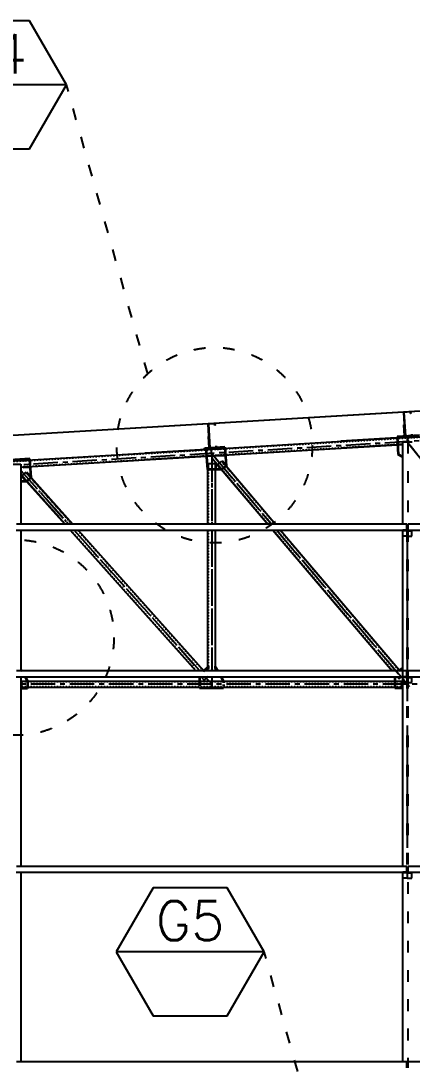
# Model space of a CAD drawing. Header units: inches. Extents: x -15 to 1885144, y -42615 to 866270.
# Drawn here: x 1664084 to 1668083, y 157170 to 167854 of the extents above; entities that cross this region are included whole.
import ezdxf
from ezdxf.enums import TextEntityAlignment as Align

# ---------------------------------------------------------------- set-up
doc = ezdxf.new("R2010")
doc.units = ezdxf.units.IN
doc.header["$LTSCALE"] = 100
doc.header["$MEASUREMENT"] = 0
for name, pattern in [('CENTER', [2, 1.25, -0.25, 0.25, -0.25]), ('CENTERX2', [4, 2.5, -0.5, 0.5, -0.5]), ('dash line', [30, 12, -18]), ('PHANTOM2', [1.25, 0.625, -0.125, 0.125, -0.125, 0.125, -0.125])]:
    doc.linetypes.add(name, pattern=pattern)
for name, color, linetype in [('axis', 8, 'PHANTOM2'), ('corrugated sheet', 6, 'Continuous'), ('dimensions', 10, 'PHANTOM2'), ('layout', 7, 'Continuous'), ('purlins', 4, 'Continuous'), ('sections', 3, 'Continuous'), ('text', 3, 'Continuous')]:
    doc.layers.add(name, color=color, linetype=linetype)
doc.layers.add('gusset plate', color=1, linetype='Continuous', lineweight=35)
doc.layers.add('weld', color=2, linetype='Continuous', lineweight=35)
doc.styles.add('romans', font='romans.shx', dxfattribs={"width": 0.75})
doc.styles.get("Standard").update_dxf_attribs({"font": 'arial.ttf'})
doc.dimstyles.new('Dim_1', dxfattribs={"dimtxt": 300, "dimasz": 500, "dimexe": 0.0625, "dimexo": 0.0625, "dimgap": 100, "dimtad": 0, "dimtih": 1, "dimtoh": 1, "dimdec": 0, "dimzin": 0, "dimdsep": 46, "dimtxsty": 'Standard', "dimblk": 'OBLIQUE', "dimcen": 0.09, "dimclrd": 256, "dimclre": 256, "dimclrt": 256, "dimadec": 0, "dimazin": 0, "dimtm": 1e-09, "dimtfac": 1, "dimtdec": 0, "dimtofl": 0, "dimtmove": 0, "dimatfit": 3, "dimfxl": 1, "dimtfillclr": 256, "dimtolj": 1, "dimtzin": 0, "dimlwe": -1, "dimarcsym": 0})

# ---------------------------------------------------------------- blocks, each defined once
blk = doc.blocks.new('_Oblique')
at = {"color": 0, "linetype": 'ByBlock', "lineweight": -2}
blk.add_line((-0.5, -0.5), (0.5, 0.5), dxfattribs=at)
blk = doc.blocks.new('*D1246')
at = {"layer": 'Defpoints', "color": 0, "ltscale": 10, "transparency": 16777216}
for p in [(1680034, 164574), (1660034, 163374), (1660436, 163374), (1661654, 163406), (1659614, 163348)]:
    blk.add_point(p, dxfattribs=at)
at = {"layer": 'dimensions', "linetype": 'dash line', "ltscale": 10, "transparency": 16777216}
blk.add_line((1660436, 163374), (1661654, 163374), dxfattribs=at)
at = {"layer": 'dimensions', "lineweight": -2, "ltscale": 10, "transparency": 16777216}
blk.add_arc((1660034, 163374), 1620, 0, 3.4336, dxfattribs=at)
at = {"layer": 'dimensions', "lineweight": -2, "ltscale": 10, "transparency": 16777216, "xscale": 500, "yscale": 500, "zscale": 500}
for p, rotation in [((1661651, 163471), 93.43363036184672), ((1661654, 163374), 270.0000000000198)]:
    blk.add_blockref('_Oblique', p, dxfattribs=dict(at, rotation=rotation))
at = {"layer": 'dimensions', "ltscale": 10, "transparency": 16777216, "insert": (1661445, 164170), "char_height": 300, "attachment_point": 5}
blk.add_mtext('\\A1;3°', dxfattribs=at)

msp = doc.modelspace()

# ---------------------------------------------------------------- hatches: boundary and pattern name
at = {"layer": 'purlins', "ltscale": 10}
h = msp.add_hatch(color=256, dxfattribs=at)
h.dxf.hatch_style = 1
h.paths.add_polyline_path([(1668006.15, 163711.779), (1668001.158, 163711.479), (1668001.757, 163701.497), (1668006.748, 163701.796)])
h = msp.add_hatch(color=256, dxfattribs=at)
h.dxf.hatch_style = 1
h.paths.add_polyline_path([(1666006.449, 163591.78), (1666001.458, 163591.481), (1666002.057, 163581.499), (1666007.048, 163581.798)])
at = {"layer": 'purlins', "ltscale": 0.01}
h = msp.add_hatch(color=256, dxfattribs=at)
h.dxf.hatch_style = 1
h.paths.add_polyline_path([(1668004.371, 162637.461), (1668004.371, 162643.461), (1668014.371, 162643.461), (1668014.371, 162637.461)])
h = msp.add_hatch(color=256, dxfattribs=at)
h.dxf.hatch_style = 1
h.paths.add_polyline_path([(1668064.378, 162637.095), (1668064.378, 162643.095), (1668054.378, 162643.095), (1668054.378, 162637.095)])
h = msp.add_hatch(color=256, dxfattribs=at)
h.dxf.hatch_style = 1
h.paths.add_polyline_path([(1668004.371, 161137.461), (1668004.371, 161143.461), (1668014.371, 161143.461), (1668014.371, 161137.461)])
h = msp.add_hatch(color=256, dxfattribs=at)
h.dxf.hatch_style = 1
h.paths.add_polyline_path([(1668064.378, 161137.095), (1668064.378, 161143.095), (1668054.378, 161143.095), (1668054.378, 161137.095)])
h = msp.add_hatch(color=256, dxfattribs=at)
h.dxf.hatch_style = 1
h.paths.add_polyline_path([(1668004.371, 159137.461), (1668004.371, 159143.461), (1668014.371, 159143.461), (1668014.371, 159137.461)])
h = msp.add_hatch(color=256, dxfattribs=at)
h.dxf.hatch_style = 1
h.paths.add_polyline_path([(1668064.378, 159137.095), (1668064.378, 159143.095), (1668054.378, 159143.095), (1668054.378, 159137.095)])

# ---------------------------------------------------------------- linework, layer by layer
at = {"layer": 'axis', "linetype": 'CENTERX2'}
for p, q in [((1680034.378, 164268.176), (1664084.378, 163311.176)), ((1668034.378, 163548.176), (1668715.894, 162703.095)), ((1666034.378, 163428.176), (1666034.378, 162703.095)), ((1666034.378, 163428.176), (1666648.853, 162703.095)), ((1664084.378, 163252.176), (1664574.628, 162703.095)), ((1664628.2, 162643.095), (1665913.914, 161203.095)), ((1666034.378, 162643.095), (1666034.378, 161203.095)), ((1666699.7, 162643.095), (1668034.378, 161068.176)), ((1668034.378, 162643.095), (1668034.378, 161068.176)), ((1668034.378, 162643.095), (1668034.378, 161068.176)), ((1665967.485, 161143.095), (1666034.378, 161068.176)), ((1666034.378, 161143.095), (1666034.378, 161068.176)), ((1700034.378, 161068.176), (1664039.378, 161068.176))]:
    msp.add_line(p, q, dxfattribs=at)
at = {"layer": 'axis', "linetype": 'CENTER'}
for p, q in [((1668061.349, 163514.732), (1668715.894, 162703.095)), ((1666034.378, 163428.176), (1666648.853, 162703.095)), ((1666034.378, 163262.451), (1666034.378, 162703.095)), ((1664164.921, 163161.967), (1664574.628, 162703.095)), ((1664628.2, 162643.095), (1665913.914, 161203.095)), ((1666034.378, 162643.095), (1666034.378, 161203.095)), ((1666699.7, 162643.095), (1668056.412, 161042.176)), ((1668034.378, 162643.095), (1668034.378, 161068.176)), ((1668034.378, 162643.095), (1668034.378, 161068.176)), ((1665967.485, 161143.095), (1666034.378, 161068.176)), ((1666034.378, 161143.095), (1666034.378, 161068.176))]:
    msp.add_line(p, q, dxfattribs=at)
at = {"layer": 'axis', "linetype": 'CENTER', "ltscale": 10}
msp.add_line((1668034.378, 162643.095), (1668034.378, 159083.095), dxfattribs=at)
msp.add_line((1668034.378, 162643.095), (1668034.378, 159083.095), dxfattribs=at)
msp.add_line((1668034.378, 162643.095), (1668034.378, 159083.095), dxfattribs=at)
at = {"layer": 'corrugated sheet'}
for p, q in [((1680034.345, 164574.228), (1659614.345, 163349.028)), ((1680034.378, 164573.679), (1659614.378, 163348.479))]:
    msp.add_line(p, q, dxfattribs=at)
at = {"layer": 'gusset plate'}
for p, q in [((1668158.887, 163610.746), (1667930.964, 163597.07)), ((1666169.048, 163491.354), (1665976.132, 163479.779)), ((1664175.91, 163371.766), (1663970.882, 163359.465))]:
    msp.add_line(p, q, dxfattribs=at)
at = {"layer": 'gusset plate', "linetype": 'dash line'}
for p, q in [((1667930.964, 163597.07), (1667941.781, 163416.782)), ((1665976.133, 163479.779), (1665989.943, 163265.012)), ((1666169.048, 163491.354), (1666181.272, 163301.242)), ((1664187.299, 163181.948), (1664175.91, 163371.766)), ((1667984.378, 163393.833), (1667941.781, 163416.782)), ((1665994.378, 163262.451), (1665989.943, 163265.012)), ((1666135.499, 163262.451), (1665994.378, 163262.451)), ((1665950.267, 161201.418), (1665994.378, 161240.802)), ((1665994.378, 161240.802), (1665999.378, 161240.802)), ((1666069.378, 161240.802), (1666074.378, 161240.802)), ((1666096.18, 161203.095), (1666074.378, 161240.802)), ((1667945.392, 161203.095), (1667984.378, 161236.135)), ((1664084.378, 161215.625), (1664091.612, 161203.095)), ((1664126.253, 161143.095), (1664152.187, 161098.176)), ((1665908.543, 161143.095), (1665908.543, 161094.176)), ((1666156.842, 161098.176), (1666130.871, 161143.095)), ((1667907.749, 161143.095), (1667907.749, 161028.176)), ((1665908.543, 161042.176), (1665908.543, 161028.176)), ((1666156.842, 161028.176), (1666114.378, 161028.176)), ((1666156.842, 161098.176), (1666156.842, 161094.176)), ((1666156.842, 161042.176), (1666156.842, 161028.176))]:
    msp.add_line(p, q, dxfattribs=at)
at = {"layer": 'gusset plate', "ltscale": 10}
for p, q in [((1666135.499, 163262.451), (1666181.272, 163301.242)), ((1664142.543, 163141.987), (1664084.378, 163141.987)), ((1664142.543, 163141.987), (1664187.299, 163181.948))]:
    msp.add_line(p, q, dxfattribs=at)
at = {"layer": 'gusset plate', "linetype": 'dash line', "ltscale": 0.01}
for p, q in [((1665999.378, 161240.802), (1666069.378, 161240.802)), ((1665908.543, 161094.176), (1665908.543, 161042.176)), ((1666156.842, 161094.176), (1666156.842, 161042.176)), ((1667984.378, 161028.176), (1667980.356, 161028.176))]:
    msp.add_line(p, q, dxfattribs=at)
at = {"layer": 'gusset plate', "linetype": 'ByBlock'}
for p, q in [((1664152.187, 161023.176), (1664084.378, 161023.176)), ((1664152.187, 161098.176), (1664152.187, 161023.176)), ((1666114.378, 161028.176), (1665908.543, 161028.176)), ((1667984.378, 161028.176), (1667907.749, 161028.176))]:
    msp.add_line(p, q, dxfattribs=at)
at = {"layer": 'layout', "ltscale": 0.01}
for p, q in [((1667984.378, 163548.176), (1667984.378, 162703.095)), ((1667984.378, 163548.176), (1668084.378, 163548.176)), ((1663983.779, 163318.158), (1664084.378, 163318.158)), ((1664084.378, 163318.158), (1664084.378, 162703.095)), ((1664084.378, 162643.095), (1664084.378, 161203.095)), ((1667984.378, 162643.095), (1667984.378, 159203.095)), ((1664084.378, 161143.095), (1664084.378, 159203.095)), ((1664084.378, 159143.095), (1664084.378, 157203.095)), ((1667984.378, 159143.095), (1667984.378, 157203.095))]:
    msp.add_line(p, q, dxfattribs=at)
at = {"layer": 'layout', "linetype": 'dash line', "ltscale": 0.1}
for p, q in [((1668039.378, 163548.176), (1668039.378, 162703.095)), ((1668029.378, 162643.095), (1668029.378, 159083.461)), ((1668039.378, 162643.095), (1668039.378, 157203.095))]:
    msp.add_line(p, q, dxfattribs=at)
at = {"layer": 'purlins', "ltscale": 10}
for p, q in [((1667997.765, 163851.527), (1668067.639, 163855.72)), ((1668012.738, 163601.976), (1667997.765, 163851.527)), ((1668065.762, 163853.603), (1667999.881, 163849.651)), ((1667999.881, 163849.651), (1668014.614, 163604.092)), ((1668066.84, 163835.636), (1668065.762, 163853.603)), ((1668068.837, 163835.756), (1668066.84, 163835.636)), ((1668067.639, 163855.72), (1668068.837, 163835.756)), ((1665998.064, 163731.529), (1666067.938, 163735.721)), ((1666013.037, 163481.978), (1665998.064, 163731.529)), ((1666066.061, 163733.605), (1666000.18, 163729.652)), ((1666000.18, 163729.652), (1666014.913, 163484.094)), ((1666067.139, 163715.637), (1666066.061, 163733.605)), ((1666069.136, 163715.757), (1666067.139, 163715.637)), ((1666067.938, 163735.721), (1666069.136, 163715.757)), ((1668007.447, 163606.668), (1668000.56, 163721.461)), ((1668001.158, 163711.479), (1668006.15, 163711.779)), ((1668001.757, 163701.497), (1668006.748, 163701.796)), ((1666007.746, 163486.669), (1666000.859, 163601.463)), ((1666001.458, 163591.481), (1666006.449, 163591.78)), ((1666002.057, 163581.499), (1666007.048, 163581.798)), ((1667962.528, 163603.972), (1668007.447, 163606.668)), ((1667962.827, 163598.981), (1667962.528, 163603.972)), ((1668012.738, 163601.976), (1667962.827, 163598.981)), ((1668030.786, 163603.059), (1668012.738, 163601.976)), ((1668014.614, 163604.092), (1668080.496, 163608.045)), ((1668079.418, 163626.013), (1668081.414, 163626.133)), ((1668080.496, 163608.045), (1668079.418, 163626.013)), ((1668081.414, 163626.133), (1668082.612, 163606.168)), ((1665962.827, 163483.974), (1666007.746, 163486.669)), ((1665963.127, 163478.983), (1665962.827, 163483.974)), ((1666013.037, 163481.978), (1665963.127, 163478.983)), ((1666031.085, 163483.06), (1666013.037, 163481.978)), ((1666014.913, 163484.094), (1666080.795, 163488.047)), ((1666079.717, 163506.014), (1666081.713, 163506.134)), ((1666080.795, 163488.047), (1666079.717, 163506.014)), ((1666081.713, 163506.134), (1666082.911, 163486.17))]:
    msp.add_line(p, q, dxfattribs=at)
at = {"layer": 'purlins', "ltscale": 0.01}
for p, q in [((1668000.56, 163721.461), (1668005.551, 163721.761)), ((1666000.859, 163601.463), (1666005.85, 163601.762)), ((1667952.845, 163598.382), (1667962.827, 163598.981)), ((1667952.845, 163598.382), (1667953.444, 163588.4)), ((1667953.444, 163588.4), (1668093.193, 163596.785)), ((1668030.786, 163603.059), (1668082.612, 163606.168)), ((1668092.594, 163606.767), (1668082.612, 163606.168)), ((1665953.144, 163478.384), (1665963.127, 163478.983)), ((1665953.144, 163478.384), (1665953.743, 163468.402)), ((1665953.743, 163468.402), (1666093.492, 163476.787)), ((1666031.085, 163483.06), (1666082.911, 163486.17)), ((1666092.893, 163486.769), (1666082.911, 163486.17)), ((1666092.893, 163486.769), (1666093.492, 163476.787)), ((1663953.744, 163348.399), (1664093.492, 163356.784)), ((1664092.893, 163366.766), (1664082.911, 163366.167)), ((1664092.893, 163366.766), (1664093.492, 163356.784)), ((1664034.378, 162643.095), (1668034.378, 162643.095)), ((1668029.371, 162703.095), (1664039.378, 162703.095)), ((1667989.371, 162637.461), (1667989.371, 162643.461)), ((1668029.371, 162643.461), (1667989.371, 162643.461)), ((1668034.378, 162637.461), (1667989.371, 162637.461)), ((1667989.371, 162583.461), (1667989.371, 162637.461)), ((1668004.371, 162643.461), (1668004.371, 162637.461)), ((1668014.371, 162643.461), (1668014.371, 162637.461)), ((1668029.371, 162643.461), (1668029.371, 162703.461)), ((1668034.378, 162643.095), (1672034.378, 162643.095)), ((1668034.378, 162637.095), (1668079.378, 162637.095)), ((1672029.371, 162703.095), (1668039.378, 162703.095)), ((1668039.378, 162703.095), (1668039.378, 162643.095)), ((1668039.378, 162643.095), (1668079.378, 162643.095)), ((1668054.378, 162643.095), (1668054.378, 162637.095)), ((1668064.378, 162643.095), (1668064.378, 162637.095)), ((1668079.378, 162637.095), (1668079.378, 162643.095)), ((1668079.378, 162583.095), (1668079.378, 162637.095)), ((1668034.371, 162583.461), (1667989.371, 162583.461)), ((1668034.378, 162583.095), (1668079.378, 162583.095)), ((1664034.378, 161143.095), (1668034.378, 161143.095)), ((1668029.371, 161203.095), (1664039.378, 161203.095)), ((1667989.371, 161137.461), (1667989.371, 161143.461)), ((1668029.371, 161143.461), (1667989.371, 161143.461)), ((1668034.378, 161137.461), (1667989.371, 161137.461)), ((1667989.371, 161083.461), (1667989.371, 161137.461)), ((1668004.371, 161143.461), (1668004.371, 161137.461)), ((1668014.371, 161143.461), (1668014.371, 161137.461)), ((1668029.371, 161143.461), (1668029.371, 161203.461)), ((1668034.378, 161143.095), (1672034.378, 161143.095)), ((1668034.378, 161137.095), (1668079.378, 161137.095)), ((1672029.371, 161203.095), (1668039.378, 161203.095)), ((1668039.378, 161203.095), (1668039.378, 161143.095)), ((1668039.378, 161143.095), (1668079.378, 161143.095)), ((1668054.378, 161143.095), (1668054.378, 161137.095)), ((1668064.378, 161143.095), (1668064.378, 161137.095)), ((1668079.378, 161137.095), (1668079.378, 161143.095)), ((1668079.378, 161083.095), (1668079.378, 161137.095)), ((1668034.371, 161083.461), (1667989.371, 161083.461)), ((1668034.378, 161083.095), (1668079.378, 161083.095)), ((1668029.371, 159203.095), (1664039.378, 159203.095)), ((1668029.371, 159143.461), (1668029.371, 159203.461)), ((1672029.371, 159203.095), (1668039.378, 159203.095)), ((1668039.378, 159203.095), (1668039.378, 159143.095)), ((1664034.378, 159143.095), (1668034.378, 159143.095)), ((1667989.371, 159137.461), (1667989.371, 159143.461)), ((1668029.371, 159143.461), (1667989.371, 159143.461)), ((1668034.378, 159137.461), (1667989.371, 159137.461)), ((1667989.371, 159083.461), (1667989.371, 159137.461)), ((1668034.371, 159083.461), (1667989.371, 159083.461)), ((1668004.371, 159143.461), (1668004.371, 159137.461)), ((1668014.371, 159143.461), (1668014.371, 159137.461)), ((1668034.378, 159143.095), (1672034.378, 159143.095)), ((1668034.378, 159137.095), (1668079.378, 159137.095)), ((1668034.378, 159083.095), (1668079.378, 159083.095)), ((1668039.378, 159143.095), (1668079.378, 159143.095)), ((1668054.378, 159143.095), (1668054.378, 159137.095)), ((1668064.378, 159143.095), (1668064.378, 159137.095)), ((1668079.378, 159137.095), (1668079.378, 159143.095)), ((1668079.378, 159083.095), (1668079.378, 159137.095)), ((1668029.371, 157203.095), (1664039.378, 157203.095)), ((1668029.371, 157143.461), (1668029.371, 157203.461)), ((1672029.371, 157203.095), (1668039.378, 157203.095)), ((1668039.378, 157203.095), (1668039.378, 157143.095))]:
    msp.add_line(p, q, dxfattribs=at)
at = {"layer": 'sections', "linetype": 'dash line', "ltscale": 0.01}
for p, q in [((1668040.096, 163588.591), (1669685.508, 163687.32)), ((1666031.72, 163468.089), (1668031.684, 163588.091)), ((1662062.86, 163229.952), (1666031.982, 163468.109)), ((1666035.576, 163408.212), (1667984.378, 163525.145)), ((1664084.378, 163291.141), (1666034.378, 163408.145)), ((1665999.378, 163322.451), (1665999.378, 162703.095)), ((1666069.378, 163322.451), (1666069.378, 162703.095)), ((1666096.533, 163314.631), (1666614.784, 162703.095)), ((1666136.197, 163348.245), (1666682.933, 162703.095)), ((1664095.576, 163200.596), (1664539.773, 162703.095)), ((1664136.068, 163233.321), (1664609.484, 162703.095)), ((1664145.534, 163144.657), (1664539.785, 162703.095)), ((1664184.316, 163179.284), (1664609.484, 162703.095)), ((1664593.344, 162643.095), (1664758.568, 162458.044)), ((1664593.356, 162643.095), (1665879.071, 161203.095)), ((1664663.055, 162643.095), (1664797.357, 162492.677)), ((1664663.055, 162643.095), (1665950.267, 161201.418)), ((1665999.378, 162643.095), (1665999.378, 161203.095)), ((1666069.378, 162643.095), (1666069.378, 161203.095)), ((1666665.631, 162643.095), (1667885.97, 161203.095)), ((1666733.781, 162643.095), (1667954.12, 161203.095)), ((1665932.642, 161143.095), (1665961.436, 161110.846)), ((1667936.818, 161143.095), (1667952.832, 161124.199)), ((1664092.187, 161094.176), (1664539.168, 161094.176)), ((1664092.187, 161042.176), (1664539.168, 161042.176)), ((1664152.187, 161094.176), (1666034.378, 161094.176)), ((1664152.187, 161042.176), (1666034.378, 161042.176)), ((1666034.378, 161094.176), (1666539.168, 161094.176)), ((1666034.378, 161042.176), (1666539.168, 161042.176)), ((1666156.842, 161094.176), (1667975.032, 161094.176)), ((1666156.842, 161042.176), (1667975.032, 161042.176))]:
    msp.add_line(p, q, dxfattribs=at)
at = {"layer": 'sections'}
for p, q in [((1666031.383, 163473.078), (1667931.563, 163587.088)), ((1668031.385, 163593.078), (1667354.788, 163552.482)), ((1664031.383, 163353.078), (1665976.775, 163469.801)), ((1666031.421, 163473.08), (1665354.824, 163432.484)), ((1666035.875, 163403.221), (1667935.755, 163517.214)), ((1667984.378, 163520.131), (1667358.551, 163482.582)), ((1664084.378, 163286.131), (1665981.267, 163399.945)), ((1666035.875, 163403.221), (1665358.55, 163362.581)), ((1666034.378, 163381.773), (1666609.529, 162703.095)), ((1666074.378, 163322.451), (1665994.378, 163322.451)), ((1665994.378, 162703.095), (1665994.378, 163304.331)), ((1665994.378, 162703.095), (1665994.378, 163262.451)), ((1666074.378, 162703.095), (1666074.378, 163304.331)), ((1666074.378, 162703.095), (1666074.378, 163262.451)), ((1666093.475, 163312.039), (1666139.248, 163350.831)), ((1666093.475, 163312.039), (1666609.529, 162703.095)), ((1666139.248, 163350.831), (1666688.177, 162703.095)), ((1666181.272, 163301.243), (1666688.177, 162703.095)), ((1664092.592, 163197.932), (1664137.348, 163237.893)), ((1664092.592, 163197.932), (1664534.41, 162703.095)), ((1664137.348, 163237.893), (1664614.846, 162703.095)), ((1664142.543, 163141.987), (1664534.41, 162703.095)), ((1664187.299, 163181.948), (1664614.846, 162703.095)), ((1664587.982, 162643.095), (1665873.696, 161203.095)), ((1664587.982, 162643.095), (1664755.585, 162455.38)), ((1664668.417, 162643.095), (1664800.341, 162495.341)), ((1664668.417, 162643.095), (1665954.132, 161203.095)), ((1665994.378, 161203.095), (1665994.378, 162643.095)), ((1665994.378, 162491.803), (1665994.378, 162643.095)), ((1666074.378, 161203.095), (1666074.378, 162643.095)), ((1666074.378, 162491.803), (1666074.378, 162643.095)), ((1666660.376, 162643.095), (1666733.311, 162557.032)), ((1666660.376, 162643.095), (1667880.715, 161203.095)), ((1666739.024, 162643.095), (1666779.085, 162595.823)), ((1666739.024, 162643.095), (1667953.523, 161209.987)), ((1665927.268, 161143.095), (1665958.446, 161108.176)), ((1667931.563, 161143.095), (1667949.773, 161121.607)), ((1664092.187, 161098.176), (1664539.168, 161098.176)), ((1664092.187, 161038.176), (1664539.168, 161038.176)), ((1664152.187, 161098.176), (1666034.378, 161098.176)), ((1664152.187, 161038.176), (1666034.378, 161038.176)), ((1666034.378, 161098.176), (1666539.168, 161098.176)), ((1666034.378, 161038.176), (1666539.168, 161038.176)), ((1666156.842, 161098.176), (1667975.032, 161098.176)), ((1666156.842, 161038.176), (1667975.032, 161038.176))]:
    msp.add_line(p, q, dxfattribs=at)
at = {"layer": 'sections', "ltscale": 10}
for p, q in [((1668007.086, 163591.62), (1668031.385, 163593.078)), ((1666007.085, 163471.62), (1666031.383, 163473.078))]:
    msp.add_line(p, q, dxfattribs=at)
at = {"layer": 'sections', "linetype": 'dash line'}
for p, q in [((1668031.385, 163593.078), (1668034.378, 163543.186)), ((1666035.875, 163403.221), (1666031.683, 163473.096)), ((1667949.773, 161121.607), (1667975.13, 161143.095))]:
    msp.add_line(p, q, dxfattribs=at)
at = {"layer": 'sections', "linetype": 'CENTER'}
for p, q in [((1668042.491, 163548.176), (1668039.777, 163593.581)), ((1667933.959, 163547.16), (1668034.08, 163553.167)), ((1668039.883, 163541.349), (1668039.884, 163541.331)), ((1665999.378, 161251.422), (1665999.378, 161261.422))]:
    msp.add_line(p, q, dxfattribs=at)
at = {"layer": 'sections', "linetype": 'ByBlock'}
for p, q in [((1665958.446, 161108.176), (1666003.202, 161148.136)), ((1664092.187, 161038.176), (1664092.187, 161098.176)), ((1666034.378, 161103.176), (1666034.378, 161038.176)), ((1666034.378, 161038.176), (1666034.378, 161098.176))]:
    msp.add_line(p, q, dxfattribs=at)
at = {"layer": 'sections', "ltscale": 0.01}
msp.add_line((1667975.032, 161098.176), (1667975.032, 161038.176), dxfattribs=at)
at = {"layer": 'text'}
for p, q in [((1664171.564, 167853.69), (1663415.564, 167853.69)), ((1664549.564, 167198.975), (1664171.564, 167853.69)), ((1664546.552, 167198.975), (1663037.564, 167198.975)), ((1664171.564, 166544.259), (1664549.564, 167198.975)), ((1663415.564, 166544.259), (1664171.564, 166544.259)), ((1665436.519, 158984.653), (1665058.519, 158329.937)), ((1666192.519, 158984.653), (1665436.519, 158984.653)), ((1666570.519, 158329.937), (1666192.519, 158984.653)), ((1666567.506, 158329.937), (1665058.519, 158329.937)), ((1665058.519, 158329.937), (1665436.519, 157675.222)), ((1666192.519, 157675.222), (1666570.519, 158329.937)), ((1665436.519, 157675.222), (1666192.519, 157675.222))]:
    msp.add_line(p, q, dxfattribs=at)
at = {"layer": 'text', "linetype": 'dash line', "ltscale": 0.1}
for p, q in [((1665380.111, 164242.259), (1664549.564, 167198.975)), ((1667401.066, 155373.222), (1666570.519, 158329.937))]:
    msp.add_line(p, q, dxfattribs=at)
for centre in [(1666063.424, 163512.133), (1664034.378, 161544.673)]:
    msp.add_circle(centre, 1000, dxfattribs=at)
at = {"layer": 'weld', "linetype": 'dash line'}
for p, q in [((1668031.385, 163593.078), (1667931.564, 163587.088)), ((1666051.683, 163474.296), (1665976.817, 163469.804)), ((1666069.911, 163475.39), (1666169.732, 163481.379)), ((1667984.378, 163520.131), (1667935.757, 163517.214)), ((1664101.639, 163357.372), (1664176.509, 163361.785)), ((1666056.175, 163404.439), (1665981.309, 163399.947)), ((1666074.403, 163405.533), (1666174.224, 163411.522)), ((1664105.832, 163287.497), (1664180.702, 163291.911)), ((1666093.475, 163312.039), (1666135.499, 163262.451)), ((1666139.248, 163350.831), (1666181.272, 163301.242)), ((1664092.592, 163197.932), (1664142.543, 163141.987)), ((1664137.348, 163237.893), (1664187.299, 163181.948))]:
    msp.add_line(p, q, dxfattribs=at)
at = {"layer": 'weld', "linetype": 'CENTER'}
for p, q in [((1668039.777, 163593.581), (1668159.561, 163600.768)), ((1665994.378, 163322.451), (1665994.378, 163262.451)), ((1666074.378, 163322.451), (1666074.378, 163262.451))]:
    msp.add_line(p, q, dxfattribs=at)

# ---------------------------------------------------------------- texts
at = {"layer": 'text', "style": 'romans'}
for s, p in [('G4', (1663793.066, 167516.901)), ('G5', (1665814.021, 158647.864))]:
    msp.add_text(s, height=400, dxfattribs=at).set_placement(p, align=Align.MIDDLE)

# ---------------------------------------------------------------- dimensions: what is measured, and where the dimension line sits
at = {"layer": 'dimensions', "ltscale": 10}
dim = msp.add_angular_dim_2l(base=(1661653.889, 163406.035), line1=((1680034.378, 164573.679), (1659614.378, 163348.479)), line2=((1660034.378, 163373.679), (1660435.644, 163373.679)), dimstyle='Dim_1', dxfattribs=at)
dim.commit()
dim.dimension.update_dxf_attribs({"geometry": '*D1246', "text_midpoint": (1661444.966, 164169.985), "dimtype": 162})

doc.saveas('drawing.dxf')
